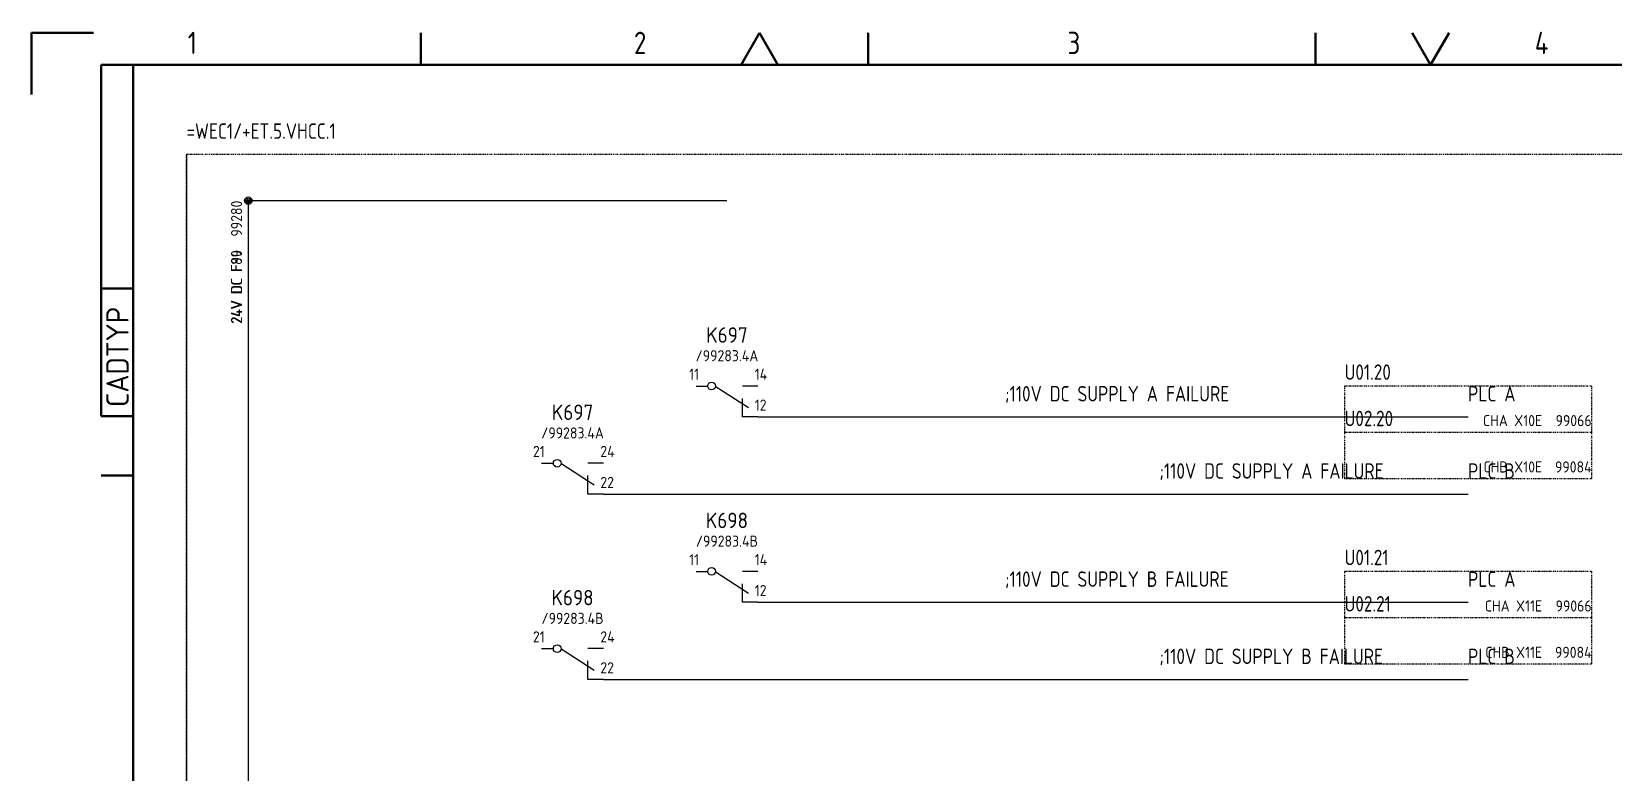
# Model space of a CAD drawing. Header units: metres. Extents: x -499 to 420, y -112 to 297.
# Drawn here: x 0 to 256.1, y 177.3 to 297.2 of the extents above; entities that cross this region are included whole.
import ezdxf
from ezdxf.enums import TextEntityAlignment as Align

# ---------------------------------------------------------------- set-up
doc = ezdxf.new("R2010")
doc.units = ezdxf.units.M
doc.header["$LTSCALE"] = 0.5
doc.linetypes.add('DASHDOT', pattern=[1, 0.5, -0.25, 0, -0.25])
doc.layers.get('0').update_dxf_attribs({"linetype": 'CONTINUOUS'})
for name, color, linetype in [('99284', 7, 'CONTINUOUS'), ('BL', 4, 'CONTINUOUS'), ('MARG', 4, 'CONTINUOUS')]:
    doc.layers.add(name, color=color, linetype=linetype)
doc.styles.add('ELPR_ISO', font='ISOCP.shx', dxfattribs={"bigfont": 'ELPROCAD'})
doc.styles.add('ISO', font='ISOCP.shx', dxfattribs={"bigfont": 'ELPROCAD'})
doc.styles.add('ISOCP', font='isocp.shx')

# ---------------------------------------------------------------- blocks, each defined once
blk = doc.blocks.new('A3')
at = {"layer": 'BL', "lineweight": 50}
for p, q in [((63.01, 291.83), (63.01, 297)), ((117.85, 297), (114.87, 291.83)), ((117.85, 297), (120.84, 291.83)), ((135.45, 291.83), (135.45, 297)), ((207.89, 291.83), (207.89, 297)), ((226.51, 291.83), (223.53, 297)), ((226.51, 291.83), (229.5, 297)), ((11.27, 234.93), (11.27, 291.83)), ((11.27, 291.83), (16.44, 291.83)), ((16.44, 5.17), (16.44, 291.83)), ((16.44, 291.83), (414.85, 291.83)), ((11.27, 255.63), (16.44, 255.63)), ((11.27, 234.93), (16.44, 234.93)), ((16.44, 225.34), (11.27, 225.34))]:
    blk.add_line(p, q, dxfattribs=at)
at = {"layer": 'MARG', "lineweight": 50}
for p, q in [((0, 297), (10, 297)), ((0, 287), (0, 297))]:
    blk.add_line(p, q, dxfattribs=at)
at = {"layer": 'BL', "color": 2, "lineweight": 25, "style": 'ISOCP', "width": 0.9}
for s, p in [('1', (25.28, 293.54)), ('2', (97.53, 293.54)), ('3', (167.73, 293.54)), ('4', (243.39, 293.54))]:
    blk.add_text(s, height=3.62, dxfattribs=at).set_placement(p)
at = {"layer": 'BL', "color": 3, "lineweight": 35, "style": 'ISOCP'}
blk.add_text('CADTYP', height=3.622, rotation=90, dxfattribs=at).set_placement((15.71, 236.42))
at = {"layer": 'BL', "color": 3, "lineweight": 35, "style": 'ISOCP', "width": 0.9}
blk.add_attdef('CADTYP', (15.77, 256.59), '', height=3.62, rotation=90, dxfattribs=at)
at = {"layer": 'BL', "color": 3, "lineweight": 35, "style": 'ISOCP'}
blk.add_attdef('LEVINFO', (15.4, 185.24), '', height=3.62, rotation=90, dxfattribs=at)
at = {"layer": 'BL', "color": 2, "lineweight": 25, "style": 'ISOCP'}
for tag, p in [('REVNR', (285.17, 29.08)), ('REVTEXT', (293.86, 29.08)), ('REVDATE', (388.78, 29.08)), ('REVSIGN', (403.26, 29.08)), ('KONSTR', (368.13, 19.3)), ('FORAVD', (393.48, 19.3)), ('FRITEXT2', (300.4, 13.87)), ('DATUM', (368.13, 14.59)), ('GODKAND', (381.17, 14.59)), ('GRUPPNR', (393.48, 14.59)), ('SKALA', (407.97, 14.59)), ('FRITEXT3', (300.4, 10.24)), ('FRITEXT4', (300.4, 6.62))]:
    blk.add_attdef(tag, p, '', height=1.81, dxfattribs=at)
at = {"layer": 'BL', "color": 3, "lineweight": 35, "style": 'ISOCP'}
blk.add_attdef('ANLAGGNINGSNAMN', (300.4, 18.94), '', height=2.54, dxfattribs=at)
at = {"layer": 'BL', "color": 2, "lineweight": 25, "style": 'ISOCP'}
blk.add_attdef('FILNAMN', (15.4, 6.21), '', height=2.59, rotation=90, dxfattribs=at)
at = {"layer": 'BL', "color": 4, "lineweight": 50, "style": 'ISOCP'}
blk.add_attdef('RITNR', (368.86, 6.62), '', height=3.62, dxfattribs=at)
at = {"layer": 'BL', "color": 2, "lineweight": 25, "style": 'ISOCP'}
for tag, p in [('BLAD', (413.41, 9.88)), ('FORTS', (413.41, 5.54))]:
    blk.add_attdef(tag, text='', height=1.81, dxfattribs=at).set_placement(p, align=Align.RIGHT)
blk = doc.blocks.new('EPCBO3C1')
at = {"color": 0, "style": 'ISO'}
for tag, height, flags, p in [('XREF', 1.8, 8, (-1, 0)), ('PLAC', 1, 1, (2, 0)), ('BET2', 1.8, 1, (-1, -8))]:
    blk.add_attdef(tag, text='', height=height, rotation=90, dxfattribs=dict(at, flags=flags)).set_placement(p, align=Align.RIGHT)
at = {"color": 0, "style": 'ISO', "flags": 3}
blk.add_attdef('XFTYP', (3, -2), '', height=1, dxfattribs=at)
at = {"color": 0, "style": 'ISO'}
blk.add_attdef('BET1', text='', height=1.8, rotation=90, dxfattribs=at).set_placement((-1, -8), align=Align.RIGHT)
blk = doc.blocks.new('EPCB13C2')
at = {"color": 0, "style": 'ISO'}
for tag, height, flags, p in [('BET2', 1.8, 1, (-8, 1)), ('XREF', 1.8, 8, (0, 1)), ('PLAC', 1, 1, (0, 3))]:
    blk.add_attdef(tag, text='', height=height, dxfattribs=dict(at, flags=flags)).set_placement(p, align=Align.RIGHT)
blk.add_attdef('BET1', text='', height=1.8, dxfattribs=at).set_placement((-8, 1), align=Align.RIGHT)
at = {"color": 0, "style": 'ISO', "flags": 3}
blk.add_attdef('XFTYP', (1, 3), '', height=1, dxfattribs=at)
blk = doc.blocks.new('EPCB001')
at = {"color": 0}
for radius in [0.6, 0.4, 0.2]:
    blk.add_circle((0, 0), radius, dxfattribs=at)
blk = doc.blocks.new('ELPRPRI1')
at = {"color": 0}
blk.add_circle((0.625, 0), 0.625, dxfattribs=at)
blk = doc.blocks.new('EPCB3OV0')
at = {"color": 0}
for p, q in [((0, 0), (1.89, 0)), ((3.09, 0), (8.49, -3.5)), ((10, 0), (7.5, 0)), ((7.5, -5), (7.5, -2)), ((10, -5), (7.5, -5))]:
    blk.add_line(p, q, dxfattribs=at)
blk.add_blockref('ELPRPRI1', (1.89, 0), dxfattribs=at)
at = {"color": 0, "style": 'ISO'}
for tag in ['BET2', 'BET1']:
    blk.add_attdef(tag, text='', height=2.5, dxfattribs=at).set_placement((5, 7), align=Align.CENTER)
for tag, height, flags, p in [('XFTYP', 1, 3, (5, 7)), ('XREF', 2.5, 8, (5, 4)), ('PLAC', 1, 1, (5, -8))]:
    blk.add_attdef(tag, text='', height=height, dxfattribs=dict(at, flags=flags)).set_placement(p, align=Align.CENTER)
blk.add_attdef('UTTAG1', text='', height=1.8, dxfattribs=at).set_placement((0.5, 1), align=Align.RIGHT)
for tag, p in [('UTTAG2', (9.5, 1)), ('UTTAG3', (9.5, -4))]:
    blk.add_attdef(tag, p, '', height=1.8, dxfattribs=at)

msp = doc.modelspace()

# ---------------------------------------------------------------- linework, layer by layer
at = {"layer": '99284', "color": 7, "linetype": 'Continuous'}
for p, q in [((25.08, 277.33), (25.08, 52.33)), ((35.08, 269.83), (35.08, 44.83))]:
    msp.add_line(p, q, dxfattribs=at)
at = {"layer": '99284', "color": 7, "linetype": 'Continuous', "lineweight": -3}
for p, q in [((35.08, 269.83), (82.58, 269.83)), ((35.08, 269.83), (112.58, 269.83)), ((35.08, 269.83), (82.58, 269.83)), ((35.08, 269.83), (112.58, 269.83)), ((35.08, 269.83), (87.58, 269.83)), ((117.58, 234.83), (232.58, 234.83)), ((92.58, 222.33), (232.58, 222.33)), ((117.58, 204.83), (232.58, 204.83)), ((92.58, 192.33), (232.58, 192.33))]:
    msp.add_line(p, q, dxfattribs=at)
at = {"layer": '99284', "color": 7, "linetype": 'DASHDOT'}
for p, q in [((212.58, 239.83), (212.58, 232.33)), ((252.58, 239.83), (212.58, 239.83)), ((252.58, 239.83), (252.58, 232.33)), ((212.58, 232.33), (212.58, 224.83)), ((252.58, 232.33), (212.58, 232.33)), ((252.58, 232.33), (252.58, 224.83)), ((252.58, 224.83), (212.58, 224.83)), ((252.58, 224.83), (212.58, 224.83)), ((212.58, 209.83), (212.58, 202.33)), ((252.58, 209.83), (212.58, 209.83)), ((252.58, 209.83), (252.58, 202.33)), ((212.58, 202.33), (212.58, 194.83)), ((252.58, 202.33), (212.58, 202.33)), ((252.58, 202.33), (252.58, 194.83)), ((252.58, 194.83), (212.58, 194.83)), ((252.58, 194.83), (212.58, 194.83))]:
    msp.add_line(p, q, dxfattribs=at)
msp.add_lwpolyline([(25.08, 277.33), (307.58, 277.33), (307.58, 37.33), (25.08, 37.33)], close=True, dxfattribs=at)

# ---------------------------------------------------------------- block references
at = {"layer": '99284'}
msp.add_blockref('A3', (0, 0), dxfattribs=at)
at = {"layer": '99284', "color": 7}
ref = msp.add_blockref('EPCBO3C1', (35.08, 269.83), dxfattribs=at)
ref.add_attrib('BET1', '24V DC F89', dxfattribs={"layer": '0', "color": 2, "height": 1.8, "rotation": 90, "style": 'ISO'}).set_placement((34.08, 261.83), align=Align.RIGHT)
ref.add_attrib('XREF', '99280', dxfattribs={"layer": '0', "color": 2, "height": 1.8, "rotation": 90, "style": 'ISO', "flags": 8}).set_placement((34.08, 269.83), align=Align.RIGHT)
ref = msp.add_blockref('EPCBO3C1', (35.08, 269.83), dxfattribs=at)
ref.add_attrib('BET1', '24V DC F90', dxfattribs={"layer": '0', "color": 2, "height": 1.8, "rotation": 90, "style": 'ISO'}).set_placement((34.08, 261.83), align=Align.RIGHT)
ref.add_attrib('XREF', '99280', dxfattribs={"layer": '0', "color": 2, "height": 1.8, "rotation": 90, "style": 'ISO', "flags": 8}).set_placement((34.08, 269.83), align=Align.RIGHT)
at = {"layer": '99284', "color": 7, "linetype": 'Continuous'}
msp.add_blockref('EPCB001', (35.08, 269.83), dxfattribs=at)
msp.add_blockref('EPCB001', (35.08, 269.83), dxfattribs=at)
msp.add_blockref('EPCB001', (35.08, 269.83), dxfattribs=at)
msp.add_blockref('EPCB001', (35.08, 269.83), dxfattribs=at)
msp.add_blockref('EPCB001', (35.08, 269.83), dxfattribs=at)
at = {"layer": '99284', "color": 7}
ref = msp.add_blockref('EPCB3OV0', (107.58, 239.83), dxfattribs=at)
ref.add_attrib('BET1', 'K697', dxfattribs={"layer": '0', "color": 2, "height": 2.5, "style": 'ISO'}).set_placement((112.58, 246.83), align=Align.CENTER)
ref.add_attrib('UTTAG1', '11', dxfattribs={"layer": '0', "color": 2, "height": 1.8, "style": 'ISO'}).set_placement((108.08, 240.83), align=Align.RIGHT)
ref.add_attrib('UTTAG2', '14', (117.08, 240.83), dxfattribs={"layer": '0', "color": 2, "height": 1.8, "style": 'ISO'})
ref.add_attrib('UTTAG3', '12', (117.08, 235.83), dxfattribs={"layer": '0', "color": 2, "height": 1.8, "style": 'ISO'})
ref.add_attrib('XREF', '/99283.4A', dxfattribs={"layer": '0', "color": 2, "height": 1.8, "style": 'ISO', "flags": 8}).set_placement((112.58, 243.83), align=Align.CENTER)
ref = msp.add_blockref('EPCB3OV0', (82.58, 227.33), dxfattribs=at)
ref.add_attrib('BET1', 'K697', dxfattribs={"layer": '0', "color": 2, "height": 2.5, "style": 'ISO'}).set_placement((87.58, 234.33), align=Align.CENTER)
ref.add_attrib('UTTAG1', '21', dxfattribs={"layer": '0', "color": 2, "height": 1.8, "style": 'ISO'}).set_placement((83.08, 228.33), align=Align.RIGHT)
ref.add_attrib('UTTAG2', '24', (92.08, 228.33), dxfattribs={"layer": '0', "color": 2, "height": 1.8, "style": 'ISO'})
ref.add_attrib('UTTAG3', '22', (92.08, 223.33), dxfattribs={"layer": '0', "color": 2, "height": 1.8, "style": 'ISO'})
ref.add_attrib('XREF', '/99283.4A', dxfattribs={"layer": '0', "color": 2, "height": 1.8, "style": 'ISO', "flags": 8}).set_placement((87.58, 231.33), align=Align.CENTER)
ref = msp.add_blockref('EPCB13C2', (252.58, 232.33), dxfattribs=at)
ref.add_attrib('BET1', 'CHA X10E', dxfattribs={"layer": '0', "color": 2, "height": 1.8, "style": 'ISO'}).set_placement((244.58, 233.33), align=Align.RIGHT)
ref.add_attrib('XREF', '99066', dxfattribs={"layer": '0', "color": 2, "height": 1.8, "style": 'ISO', "flags": 8}).set_placement((252.58, 233.33), align=Align.RIGHT)
ref = msp.add_blockref('EPCB13C2', (252.58, 224.83), dxfattribs=at)
ref.add_attrib('BET1', 'CHB X10E', dxfattribs={"layer": '0', "color": 2, "height": 1.8, "style": 'ISO'}).set_placement((244.58, 225.83), align=Align.RIGHT)
ref.add_attrib('XREF', '99084', dxfattribs={"layer": '0', "color": 2, "height": 1.8, "style": 'ISO', "flags": 8}).set_placement((252.58, 225.83), align=Align.RIGHT)
ref = msp.add_blockref('EPCB3OV0', (107.58, 209.83), dxfattribs=at)
ref.add_attrib('BET1', 'K698', dxfattribs={"layer": '0', "color": 2, "height": 2.5, "style": 'ISO'}).set_placement((112.58, 216.83), align=Align.CENTER)
ref.add_attrib('UTTAG1', '11', dxfattribs={"layer": '0', "color": 2, "height": 1.8, "style": 'ISO'}).set_placement((108.08, 210.83), align=Align.RIGHT)
ref.add_attrib('UTTAG2', '14', (117.08, 210.83), dxfattribs={"layer": '0', "color": 2, "height": 1.8, "style": 'ISO'})
ref.add_attrib('UTTAG3', '12', (117.08, 205.83), dxfattribs={"layer": '0', "color": 2, "height": 1.8, "style": 'ISO'})
ref.add_attrib('XREF', '/99283.4B', dxfattribs={"layer": '0', "color": 2, "height": 1.8, "style": 'ISO', "flags": 8}).set_placement((112.58, 213.83), align=Align.CENTER)
ref = msp.add_blockref('EPCB3OV0', (82.58, 197.33), dxfattribs=at)
ref.add_attrib('BET1', 'K698', dxfattribs={"layer": '0', "color": 2, "height": 2.5, "style": 'ISO'}).set_placement((87.58, 204.33), align=Align.CENTER)
ref.add_attrib('UTTAG1', '21', dxfattribs={"layer": '0', "color": 2, "height": 1.8, "style": 'ISO'}).set_placement((83.08, 198.33), align=Align.RIGHT)
ref.add_attrib('UTTAG2', '24', (92.08, 198.33), dxfattribs={"layer": '0', "color": 2, "height": 1.8, "style": 'ISO'})
ref.add_attrib('UTTAG3', '22', (92.08, 193.33), dxfattribs={"layer": '0', "color": 2, "height": 1.8, "style": 'ISO'})
ref.add_attrib('XREF', '/99283.4B', dxfattribs={"layer": '0', "color": 2, "height": 1.8, "style": 'ISO', "flags": 8}).set_placement((87.58, 201.33), align=Align.CENTER)
ref = msp.add_blockref('EPCB13C2', (252.58, 202.33), dxfattribs=at)
ref.add_attrib('BET1', 'CHA X11E', dxfattribs={"layer": '0', "color": 2, "height": 1.8, "style": 'ISO'}).set_placement((244.58, 203.33), align=Align.RIGHT)
ref.add_attrib('XREF', '99066', dxfattribs={"layer": '0', "color": 2, "height": 1.8, "style": 'ISO', "flags": 8}).set_placement((252.58, 203.33), align=Align.RIGHT)
ref = msp.add_blockref('EPCB13C2', (252.58, 194.83), dxfattribs=at)
ref.add_attrib('BET1', 'CHB X11E', dxfattribs={"layer": '0', "color": 2, "height": 1.8, "style": 'ISO'}).set_placement((244.58, 195.83), align=Align.RIGHT)
ref.add_attrib('XREF', '99084', dxfattribs={"layer": '0', "color": 2, "height": 1.8, "style": 'ISO', "flags": 8}).set_placement((252.58, 195.83), align=Align.RIGHT)

# ---------------------------------------------------------------- texts
at = {"layer": '99284', "color": 7, "linetype": 'Continuous', "style": 'ELPR_ISO', "width": 0.9}
for s, p in [('=WEC1/+ET.5.VHCC.1', (25.08, 279.83)), ('U01.20', (212.58, 240.83)), (';110V DC SUPPLY A FAILURE', (157.58, 237.33)), ('PLC A', (232.58, 237.33)), ('U02.20', (212.58, 233.33)), (';110V DC SUPPLY A FAILURE', (182.58, 224.83)), ('PLC B', (232.58, 224.83)), ('U01.21', (212.58, 210.83)), (';110V DC SUPPLY B FAILURE', (157.58, 207.33)), ('PLC A', (232.58, 207.33)), ('U02.21', (212.58, 203.33)), (';110V DC SUPPLY B FAILURE', (182.58, 194.83)), ('PLC B', (232.58, 194.83))]:
    msp.add_text(s, height=2.5, dxfattribs=at).set_placement(p)

doc.saveas('drawing.dxf')
